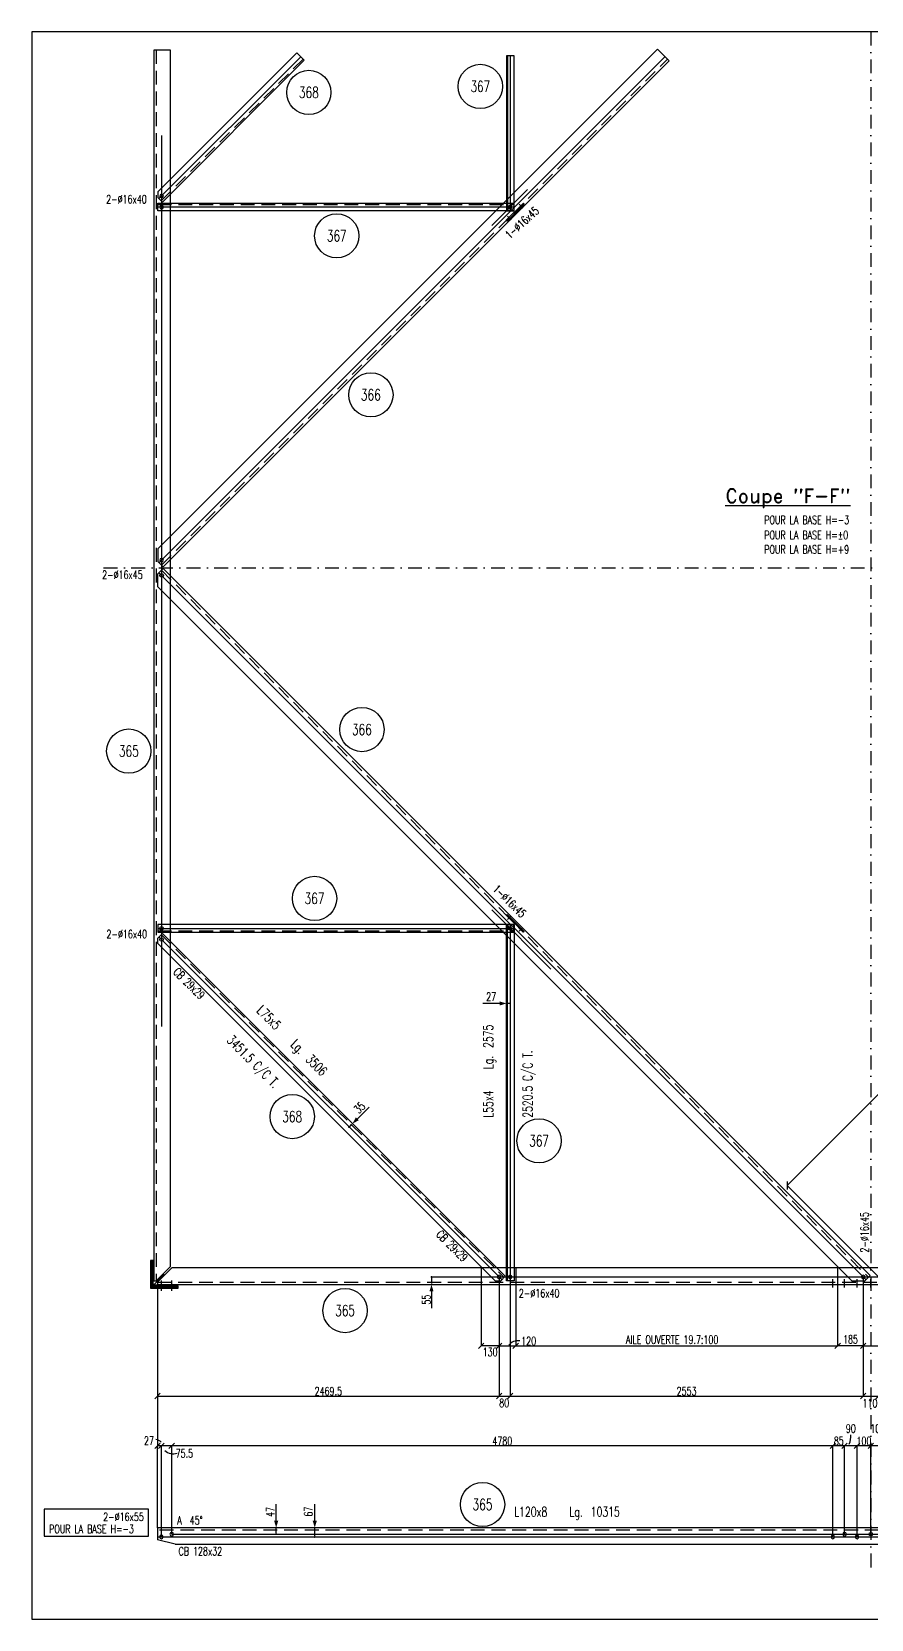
# Model space of a CAD drawing. Extents: x 533388 to 549608, y -20540 to -9060.
# Drawn here: x 533388 to 539458, y -20540 to -9060 of the extents above; entities that cross this region are included whole.
import ezdxf
from ezdxf.enums import TextEntityAlignment as Align

# ---------------------------------------------------------------- set-up
doc = ezdxf.new("R2010")
doc.units = 0
doc.header["$LTSCALE"] = 200
doc.header["$MEASUREMENT"] = 0
doc.linetypes.add('DASHDOT', pattern=[1, 0.5, -0.25, 0, -0.25])
doc.linetypes.add('DASHED', pattern=[0.75, 0.5, -0.25])
doc.layers.get('0').update_dxf_attribs({"linetype": 'CONTINUOUS'})
for name, color, linetype in [('ASSI', 6, 'CONTINUOUS'), ('BOLLINI_1', 7, 'CONTINUOUS'), ('FORI', 2, 'CONTINUOUS'), ('LINEA_ANG', 2, 'CONTINUOUS'), ('LS', 7, 'CONTINUOUS'), ('MZ', 6, 'DASHDOT'), ('QT_MAL', 7, 'CONTINUOUS'), ('QT_MPR', 7, 'CONTINUOUS'), ('TRAT-Y', 7, 'DASHED')]:
    doc.layers.add(name, color=color, linetype=linetype)
doc.styles.add('QUOTE', font='ROMANS8.SHX', dxfattribs={"width": 0.7})
doc.styles.add('RD', font='ROMAND8.SHX', dxfattribs={"width": 0.7})
doc.styles.add('RQL', font='ROMANS8.SHX', dxfattribs={"width": 0.7})
doc.styles.add('RS', font='ROMANS8.shx', dxfattribs={"width": 0.7})
doc.styles.get("Standard").update_dxf_attribs({"font": 'ROMANS8.SHX', "width": 0.7})
doc.dimstyles.new('FRECCE1', dxfattribs={"dimtxt": 60, "dimasz": 6.66, "dimexe": 0, "dimexo": 0, "dimgap": 1, "dimtad": 1, "dimzin": 0, "dimdsep": 46, "dimtxsty": 'RS', "dimblk1": 'QUOTP', "dimblk2": 'QUOTF', "dimsah": 1, "dimcen": 0, "dimclrd": 2, "dimclre": 2, "dimclrt": 7, "dimadec": 0, "dimazin": 0, "dimtfac": 1, "dimtix": 1, "dimtmove": 2, "dimatfit": 3, "dimldrblk": 'QUOTP', "dimfxl": 1, "dimtolj": 1, "dimtzin": 0, "dimarcsym": 0})
doc.dimstyles.new('TRATTO', dxfattribs={"dimscale": 0, "dimtxt": 60, "dimasz": 40, "dimexe": 0, "dimexo": 0, "dimgap": 5, "dimtad": 1, "dimrnd": 0.5, "dimdsep": 46, "dimtxsty": 'RS', "dimblk1": 'OBLIQUE', "dimblk2": 'OBLIQUE', "dimsah": 1, "dimcen": 0.09, "dimclrd": 2, "dimclre": 2, "dimclrt": 7, "dimadec": 0, "dimazin": 0, "dimtfac": 1, "dimtix": 1, "dimtmove": 2, "dimatfit": 3, "dimfxl": 1, "dimtolj": 1, "dimtzin": 0, "dimarcsym": 0})

# ---------------------------------------------------------------- blocks, each defined once
blk = doc.blocks.new('ASSE98')
blk.add_line((0, 0), (1, 0))
at = {"color": 7, "style": 'QUOTE', "width": 0.5, "flags": 1}
for tag, p in [('TI', (1.3831, 6.8273)), ('DI_S', (1.3831, 6.4218)), ('D_S', (1.3831, 6.0209)), ('E_S', (1.3831, 5.6806)), ('NFORI', (1.3645, 5.2979)), ('ALAR', (1.3635, 4.9325)), ('FAM', (1.3775, 4.5465)), ('ALA', (1.3831, 4.1926)), ('DISP2', (1.3831, 3.8497)), ('DISP1', (1.3831, 3.5069)), ('PINZAF', (1.3831, 3.164)), ('PINZAI', (1.3831, 2.8211)), ('TRP', (1.3831, 2.4783)), ('NP', (1.3831, 2.1354)), ('SV', (1.3831, 1.7926)), ('PESO', (1.3831, 1.4497)), ('QUA', (1.3831, 1.1069)), ('LUN', (1.3831, 0.764)), ('PROF', (1.3831, 0.4211)), ('POS', (1.3831, 0.0783))]:
    blk.add_attdef(tag, p, '', height=0.2, dxfattribs=at)
at = {"color": 7, "flags": 1}
for tag, p in [('LAV1', (3.0743, 6.8285)), ('LAV2', (3.0743, 6.4951)), ('LAV3', (3.0743, 6.1618)), ('LAV4', (3.0743, 5.8285)), ('LAV5', (3.0743, 5.4951)), ('LAV6', (3.0743, 5.1618)), ('LAV7', (3.0743, 4.8285)), ('LAV8', (3.0743, 4.4951)), ('LAV9', (3.0743, 4.1618)), ('LAV10', (3.0743, 3.8285))]:
    blk.add_attdef(tag, p, '', height=0.2, dxfattribs=at)
blk = doc.blocks.new('16')
blk.add_circle((0, 0), 1)
blk = doc.blocks.new('_OBLIQUE')
at = {"color": 0, "linetype": 'ByBlock'}
blk.add_line((-0.5, -0.5), (0.5, 0.5), dxfattribs=at)
blk = doc.blocks.new('*D12')
at = {"layer": 'QT_MPR', "color": 2, "lineweight": -2, "transparency": 16777216}
for p, q in [((541386, -14867), (538849, -17404)), ((542074, -15555), (541386, -14867)), ((539510, -18065), (538849, -17404))]:
    blk.add_line(p, q, dxfattribs=at)
at = {"layer": 'QT_MPR', "color": 2, "lineweight": -2, "transparency": 16777216, "xscale": 40, "yscale": 40, "zscale": 40}
for p, rotation in [((541386, -14867), 45.00000000002957), ((538849, -17404), 225.0000000000296)]:
    blk.add_blockref('_OBLIQUE', p, dxfattribs=dict(at, rotation=rotation))
at = {"layer": 'QT_MPR', "color": 7, "transparency": 16777216, "insert": (540079, -16106), "char_height": 60, "attachment_point": 5, "rotation": 45, "style": 'RS'}
blk.add_mtext('\\A1;3588', dxfattribs=at)
blk = doc.blocks.new('xxx')
blk.add_circle((0, 0), 8)
at = {"color": 3, "style": 'RQL', "width": 0.7}
blk.add_attdef('POS', text='', height=4, dxfattribs=at).set_placement((0, 0), align=Align.MIDDLE)
at = {"color": 3, "style": 'RQL', "width": 0.7, "flags": 1}
blk.add_attdef('POS1', (-0.39, -5.42), '', height=2, dxfattribs=at)
at = {"style": 'RQL', "width": 0.7, "flags": 1}
blk.add_attdef('TIPO', (-0.39, -8.66), '', height=2, dxfattribs=at)
blk = doc.blocks.new('*D52')
at = {"layer": 'QT_MPR', "color": 2, "lineweight": -2, "transparency": 16777216}
for p, q in [((539455, -19925), (539455, -19286)), ((539555, -19286), (539455, -19286)), ((539555, -19945), (539555, -19286))]:
    blk.add_line(p, q, dxfattribs=at)
at = {"layer": 'QT_MPR', "color": 2, "lineweight": -2, "transparency": 16777216, "xscale": 40, "yscale": 40, "zscale": 40, "rotation": 180}
blk.add_blockref('_OBLIQUE', (539455, -19286), dxfattribs=at)
at = {"layer": 'QT_MPR', "color": 2, "lineweight": -2, "transparency": 16777216, "xscale": 40, "yscale": 40, "zscale": 40}
blk.add_blockref('_OBLIQUE', (539555, -19286), dxfattribs=at)
at = {"layer": 'QT_MPR', "color": 7, "transparency": 16777216, "insert": (539505, -19161), "char_height": 60, "attachment_point": 5, "style": 'RS'}
blk.add_mtext('\\A1;100', dxfattribs=at)
blk = doc.blocks.new('*D53')
at = {"layer": 'QT_MPR', "color": 2, "lineweight": -2, "transparency": 16777216}
for p, q in [((539355, -19945), (539355, -19286)), ((539455, -19286), (539355, -19286)), ((539455, -19925), (539455, -19286))]:
    blk.add_line(p, q, dxfattribs=at)
at = {"layer": 'QT_MPR', "color": 2, "lineweight": -2, "transparency": 16777216, "xscale": 40, "yscale": 40, "zscale": 40, "rotation": 180}
blk.add_blockref('_OBLIQUE', (539355, -19286), dxfattribs=at)
at = {"layer": 'QT_MPR', "color": 2, "lineweight": -2, "transparency": 16777216, "xscale": 40, "yscale": 40, "zscale": 40}
blk.add_blockref('_OBLIQUE', (539455, -19286), dxfattribs=at)
at = {"layer": 'QT_MPR', "color": 7, "transparency": 16777216, "insert": (539405, -19251), "char_height": 60, "attachment_point": 5, "style": 'RS'}
blk.add_mtext('\\A1;100', dxfattribs=at)
blk = doc.blocks.new('*D54')
at = {"layer": 'QT_MPR', "color": 2, "lineweight": -2, "transparency": 16777216}
for p, q in [((539265, -19925), (539265, -19286)), ((539355, -19286), (539265, -19286)), ((539355, -19945), (539355, -19286))]:
    blk.add_line(p, q, dxfattribs=at)
at = {"layer": 'QT_MPR', "color": 2, "lineweight": -2, "transparency": 16777216, "xscale": 40, "yscale": 40, "zscale": 40, "rotation": 180}
blk.add_blockref('_OBLIQUE', (539265, -19286), dxfattribs=at)
at = {"layer": 'QT_MPR', "color": 2, "lineweight": -2, "transparency": 16777216, "xscale": 40, "yscale": 40, "zscale": 40}
blk.add_blockref('_OBLIQUE', (539355, -19286), dxfattribs=at)
at = {"layer": 'QT_MPR', "color": 7, "transparency": 16777216, "insert": (539310, -19161), "char_height": 60, "attachment_point": 5, "style": 'RS'}
blk.add_mtext('\\A1;90', dxfattribs=at)
blk = doc.blocks.new('*D55')
at = {"layer": 'QT_MPR', "color": 2, "lineweight": -2, "transparency": 16777216}
for p, q in [((539180, -19945), (539180, -19286)), ((539265, -19286), (539180, -19286)), ((539265, -19925), (539265, -19286))]:
    blk.add_line(p, q, dxfattribs=at)
at = {"layer": 'QT_MPR', "color": 2, "lineweight": -2, "transparency": 16777216, "xscale": 40, "yscale": 40, "zscale": 40, "rotation": 180}
blk.add_blockref('_OBLIQUE', (539180, -19286), dxfattribs=at)
at = {"layer": 'QT_MPR', "color": 2, "lineweight": -2, "transparency": 16777216, "xscale": 40, "yscale": 40, "zscale": 40}
blk.add_blockref('_OBLIQUE', (539265, -19286), dxfattribs=at)
at = {"layer": 'QT_MPR', "color": 7, "transparency": 16777216, "insert": (539223, -19251), "char_height": 60, "attachment_point": 5, "style": 'RS'}
blk.add_mtext('\\A1;85', dxfattribs=at)
blk = doc.blocks.new('*D56')
at = {"layer": 'QT_MPR', "color": 2, "lineweight": -2, "transparency": 16777216}
for p, q in [((534400, -19925), (534400, -19286)), ((539180, -19286), (534400, -19286)), ((539180, -19945), (539180, -19286))]:
    blk.add_line(p, q, dxfattribs=at)
at = {"layer": 'QT_MPR', "color": 2, "lineweight": -2, "transparency": 16777216, "xscale": 40, "yscale": 40, "zscale": 40, "rotation": 180}
blk.add_blockref('_OBLIQUE', (534400, -19286), dxfattribs=at)
at = {"layer": 'QT_MPR', "color": 2, "lineweight": -2, "transparency": 16777216, "xscale": 40, "yscale": 40, "zscale": 40}
blk.add_blockref('_OBLIQUE', (539180, -19286), dxfattribs=at)
at = {"layer": 'QT_MPR', "color": 7, "transparency": 16777216, "insert": (536790, -19251), "char_height": 60, "attachment_point": 5, "style": 'RS'}
blk.add_mtext('\\A1;4780', dxfattribs=at)
blk = doc.blocks.new('*D57')
at = {"layer": 'QT_MPR', "color": 2, "lineweight": -2, "transparency": 16777216}
for p, q in [((534325, -19945), (534325, -19286)), ((534400, -19286), (534325, -19286)), ((534400, -19925), (534400, -19286))]:
    blk.add_line(p, q, dxfattribs=at)
at = {"layer": 'QT_MPR', "color": 2, "lineweight": -2, "transparency": 16777216, "xscale": 40, "yscale": 40, "zscale": 40, "rotation": 180}
blk.add_blockref('_OBLIQUE', (534325, -19286), dxfattribs=at)
at = {"layer": 'QT_MPR', "color": 2, "lineweight": -2, "transparency": 16777216, "xscale": 40, "yscale": 40, "zscale": 40}
blk.add_blockref('_OBLIQUE', (534400, -19286), dxfattribs=at)
at = {"layer": 'QT_MPR', "color": 7, "transparency": 16777216, "insert": (534491, -19341), "char_height": 60, "attachment_point": 5, "style": 'RS'}
blk.add_mtext('\\A1;75.5', dxfattribs=at)
blk = doc.blocks.new('*D59')
at = {"layer": 'QT_MPR', "color": 2, "lineweight": -2, "transparency": 16777216}
for p, q in [((534297, -19878), (534297, -19286)), ((534325, -19286), (534297, -19286)), ((534325, -19945), (534325, -19286))]:
    blk.add_line(p, q, dxfattribs=at)
at = {"layer": 'QT_MPR', "color": 2, "lineweight": -2, "transparency": 16777216, "xscale": 40, "yscale": 40, "zscale": 40, "rotation": 180}
blk.add_blockref('_OBLIQUE', (534297, -19286), dxfattribs=at)
at = {"layer": 'QT_MPR', "color": 2, "lineweight": -2, "transparency": 16777216, "xscale": 40, "yscale": 40, "zscale": 40}
blk.add_blockref('_OBLIQUE', (534325, -19286), dxfattribs=at)
at = {"layer": 'QT_MPR', "color": 7, "transparency": 16777216, "insert": (534235, -19249), "char_height": 60, "attachment_point": 5, "style": 'RS'}
blk.add_mtext('\\A1;27', dxfattribs=at)
blk = doc.blocks.new('*D60')
at = {"layer": 'QT_MPR', "color": 2, "lineweight": -2, "transparency": 16777216}
for p, q in [((536767, -18065), (536767, -18926)), ((536847, -18065), (536847, -18926)), ((536767, -18926), (536847, -18926))]:
    blk.add_line(p, q, dxfattribs=at)
at = {"layer": 'QT_MPR', "color": 2, "lineweight": -2, "transparency": 16777216, "xscale": 40, "yscale": 40, "zscale": 40, "rotation": 180}
blk.add_blockref('_OBLIQUE', (536767, -18926), dxfattribs=at)
at = {"layer": 'QT_MPR', "color": 2, "lineweight": -2, "transparency": 16777216, "xscale": 40, "yscale": 40, "zscale": 40}
blk.add_blockref('_OBLIQUE', (536847, -18926), dxfattribs=at)
at = {"layer": 'QT_MPR', "color": 7, "transparency": 16777216, "insert": (536804, -18976), "char_height": 60, "attachment_point": 5, "style": 'RS'}
blk.add_mtext('\\A1;80', dxfattribs=at)
blk = doc.blocks.new('*D61')
at = {"layer": 'QT_MPR', "color": 2, "lineweight": -2, "transparency": 16777216}
for p, q in [((536847, -18065), (536847, -18926)), ((539400, -18065), (539400, -18926)), ((536847, -18926), (539400, -18926))]:
    blk.add_line(p, q, dxfattribs=at)
at = {"layer": 'QT_MPR', "color": 2, "lineweight": -2, "transparency": 16777216, "xscale": 40, "yscale": 40, "zscale": 40, "rotation": 180}
blk.add_blockref('_OBLIQUE', (536847, -18926), dxfattribs=at)
at = {"layer": 'QT_MPR', "color": 2, "lineweight": -2, "transparency": 16777216, "xscale": 40, "yscale": 40, "zscale": 40}
blk.add_blockref('_OBLIQUE', (539400, -18926), dxfattribs=at)
at = {"layer": 'QT_MPR', "color": 7, "transparency": 16777216, "insert": (538123, -18891), "char_height": 60, "attachment_point": 5, "style": 'RS'}
blk.add_mtext('\\A1;2553', dxfattribs=at)
blk = doc.blocks.new('*D62')
at = {"layer": 'QT_MPR', "color": 2, "lineweight": -2, "transparency": 16777216}
for p, q in [((539400, -18065), (539400, -18926)), ((539510, -18065), (539510, -18926)), ((539400, -18926), (539510, -18926))]:
    blk.add_line(p, q, dxfattribs=at)
at = {"layer": 'QT_MPR', "color": 2, "lineweight": -2, "transparency": 16777216, "xscale": 40, "yscale": 40, "zscale": 40, "rotation": 180}
blk.add_blockref('_OBLIQUE', (539400, -18926), dxfattribs=at)
at = {"layer": 'QT_MPR', "color": 2, "lineweight": -2, "transparency": 16777216, "xscale": 40, "yscale": 40, "zscale": 40}
blk.add_blockref('_OBLIQUE', (539510, -18926), dxfattribs=at)
at = {"layer": 'QT_MPR', "color": 7, "transparency": 16777216, "insert": (539449, -18978), "char_height": 60, "attachment_point": 5, "style": 'RS'}
blk.add_mtext('\\A1;110', dxfattribs=at)
blk = doc.blocks.new('*D65')
at = {"layer": 'QT_MPR', "color": 2, "lineweight": -2, "transparency": 16777216}
for p, q in [((534297, -18120), (534297, -18926)), ((536767, -18065), (536767, -18926)), ((534297, -18926), (536767, -18926))]:
    blk.add_line(p, q, dxfattribs=at)
at = {"layer": 'QT_MPR', "color": 2, "lineweight": -2, "transparency": 16777216, "xscale": 40, "yscale": 40, "zscale": 40, "rotation": 180}
blk.add_blockref('_OBLIQUE', (534297, -18926), dxfattribs=at)
at = {"layer": 'QT_MPR', "color": 2, "lineweight": -2, "transparency": 16777216, "xscale": 40, "yscale": 40, "zscale": 40}
blk.add_blockref('_OBLIQUE', (536767, -18926), dxfattribs=at)
at = {"layer": 'QT_MPR', "color": 7, "transparency": 16777216, "insert": (535532, -18891), "char_height": 60, "attachment_point": 5, "style": 'RS'}
blk.add_mtext('\\A1;2469.5', dxfattribs=at)
blk = doc.blocks.new('QUOTP')
at = {"layer": 'ASSI', "color": 2, "const_width": 1.07}
blk.add_lwpolyline([(-0.5, 0, 1), (0.5, 0, 1)], format="xyb", close=True, dxfattribs=at)
blk = doc.blocks.new('QUOTF')
at = {"layer": 'LS', "color": 2}
blk.add_line((7.5, 0), (25.5, 0), dxfattribs=at)
blk.add_solid([(7.5, 2.25), (0, 0), (7.5, -2.25)], dxfattribs=at)
blk = doc.blocks.new('*D67')
at = {"layer": 'QT_MAL', "color": 2, "lineweight": -2, "transparency": 16777216}
blk.add_line((535155, -19918), (535155, -19885), dxfattribs=at)
at = {"layer": 'QT_MAL', "color": 2, "lineweight": -2, "transparency": 16777216, "xscale": 6.66, "yscale": 6.66, "zscale": 6.66}
for name, p, rotation in [('QUOTF', (535155, -19878), 90), ('QUOTP', (535155, -19925), 270)]:
    blk.add_blockref(name, p, dxfattribs=dict(at, rotation=rotation))
at = {"layer": 'QT_MAL', "color": 7, "transparency": 16777216, "insert": (535112, -19764), "char_height": 60, "attachment_point": 5, "rotation": 90, "style": 'RS'}
blk.add_mtext('\\A1;47', dxfattribs=at)
blk = doc.blocks.new('*D68')
at = {"layer": 'QT_MAL', "color": 2, "lineweight": -2, "transparency": 16777216}
blk.add_line((535434, -19938), (535434, -19885), dxfattribs=at)
at = {"layer": 'QT_MAL', "color": 2, "lineweight": -2, "transparency": 16777216, "xscale": 6.66, "yscale": 6.66, "zscale": 6.66}
for name, p, rotation in [('QUOTF', (535434, -19878), 90), ('QUOTP', (535434, -19945), 270)]:
    blk.add_blockref(name, p, dxfattribs=dict(at, rotation=rotation))
at = {"layer": 'QT_MAL', "color": 7, "transparency": 16777216, "insert": (535388, -19762), "char_height": 60, "attachment_point": 5, "rotation": 90, "style": 'RS'}
blk.add_mtext('\\A1;67', dxfattribs=at)
blk = doc.blocks.new('*D69')
at = {"layer": 'LS', "color": 2, "lineweight": -2, "transparency": 16777216}
for p, q in [((536637, -18000), (536637, -18563)), ((536767, -18065), (536767, -18563)), ((536767, -18563), (536637, -18563))]:
    blk.add_line(p, q, dxfattribs=at)
at = {"layer": 'LS', "color": 2, "lineweight": -2, "transparency": 16777216, "xscale": 40, "yscale": 40, "zscale": 40, "rotation": 180}
blk.add_blockref('_OBLIQUE', (536637, -18563), dxfattribs=at)
at = {"layer": 'LS', "color": 2, "lineweight": -2, "transparency": 16777216, "xscale": 40, "yscale": 40, "zscale": 40}
blk.add_blockref('_OBLIQUE', (536767, -18563), dxfattribs=at)
at = {"layer": 'LS', "color": 7, "transparency": 16777216, "insert": (536702, -18608), "char_height": 60, "attachment_point": 5, "style": 'RS'}
blk.add_mtext('\\A1;130', dxfattribs=at)
blk = doc.blocks.new('*D70')
at = {"layer": 'LS', "color": 2, "lineweight": -2, "transparency": 16777216}
for p, q in [((536887, -18000), (536887, -18563)), ((536767, -18065), (536767, -18563)), ((536767, -18563), (536887, -18563))]:
    blk.add_line(p, q, dxfattribs=at)
at = {"layer": 'LS', "color": 2, "lineweight": -2, "transparency": 16777216, "xscale": 40, "yscale": 40, "zscale": 40, "rotation": 180}
blk.add_blockref('_OBLIQUE', (536767, -18563), dxfattribs=at)
at = {"layer": 'LS', "color": 2, "lineweight": -2, "transparency": 16777216, "xscale": 40, "yscale": 40, "zscale": 40}
blk.add_blockref('_OBLIQUE', (536887, -18563), dxfattribs=at)
at = {"layer": 'LS', "color": 7, "transparency": 16777216, "insert": (536981, -18528), "char_height": 60, "attachment_point": 5, "style": 'RS'}
blk.add_mtext('\\A1;120', dxfattribs=at)
blk = doc.blocks.new('*D71')
at = {"layer": 'LS', "color": 2, "lineweight": -2, "transparency": 16777216}
for p, q in [((539215, -18000), (539215, -18563)), ((539400, -18065), (539400, -18563)), ((539400, -18563), (539215, -18563))]:
    blk.add_line(p, q, dxfattribs=at)
at = {"layer": 'LS', "color": 2, "lineweight": -2, "transparency": 16777216, "xscale": 40, "yscale": 40, "zscale": 40, "rotation": 180}
blk.add_blockref('_OBLIQUE', (539215, -18563), dxfattribs=at)
at = {"layer": 'LS', "color": 2, "lineweight": -2, "transparency": 16777216, "xscale": 40, "yscale": 40, "zscale": 40}
blk.add_blockref('_OBLIQUE', (539400, -18563), dxfattribs=at)
at = {"layer": 'LS', "color": 7, "transparency": 16777216, "insert": (539308, -18516), "char_height": 60, "attachment_point": 5, "style": 'RS'}
blk.add_mtext('\\A1;185', dxfattribs=at)
blk = doc.blocks.new('*D72')
at = {"layer": 'LS', "color": 2, "lineweight": -2, "transparency": 16777216}
for p, q in [((539695, -18000), (539695, -18563)), ((539400, -18065), (539400, -18563)), ((539400, -18563), (539695, -18563))]:
    blk.add_line(p, q, dxfattribs=at)
at = {"layer": 'LS', "color": 2, "lineweight": -2, "transparency": 16777216, "xscale": 40, "yscale": 40, "zscale": 40, "rotation": 180}
blk.add_blockref('_OBLIQUE', (539400, -18563), dxfattribs=at)
at = {"layer": 'LS', "color": 2, "lineweight": -2, "transparency": 16777216, "xscale": 40, "yscale": 40, "zscale": 40}
blk.add_blockref('_OBLIQUE', (539695, -18563), dxfattribs=at)
at = {"layer": 'LS', "color": 7, "transparency": 16777216, "insert": (539590, -18612), "char_height": 60, "attachment_point": 5, "style": 'RS'}
blk.add_mtext('\\A1;295', dxfattribs=at)
blk = doc.blocks.new('*D79')
at = {"layer": 'QT_MAL', "color": 2, "lineweight": -2, "transparency": 16777216}
blk.add_line((536278, -18072), (536278, -18113), dxfattribs=at)
at = {"layer": 'QT_MAL', "color": 2, "lineweight": -2, "transparency": 16777216, "xscale": 6.66, "yscale": 6.66, "zscale": 6.66}
for name, p, rotation in [('QUOTF', (536278, -18120), 270), ('QUOTP', (536278, -18065), 90)]:
    blk.add_blockref(name, p, dxfattribs=dict(at, rotation=rotation))
at = {"layer": 'QT_MAL', "color": 7, "transparency": 16777216, "insert": (536241, -18229), "char_height": 60, "attachment_point": 5, "rotation": 90, "style": 'RS'}
blk.add_mtext('\\A1;55', dxfattribs=at)
blk = doc.blocks.new('*D80')
at = {"layer": 'QT_MAL', "color": 2, "lineweight": -2, "transparency": 16777216}
blk.add_line((535687, -16976), (535703, -16961), dxfattribs=at)
at = {"layer": 'QT_MAL', "color": 2, "lineweight": -2, "transparency": 16777216, "xscale": 6.66, "yscale": 6.66, "zscale": 6.66}
for name, p, rotation in [('QUOTF', (535707, -16956), 45.00000000001114), ('QUOTP', (535682, -16981), 225.0000000000111)]:
    blk.add_blockref(name, p, dxfattribs=dict(at, rotation=rotation))
at = {"layer": 'QT_MAL', "color": 7, "transparency": 16777216, "insert": (535758, -16841), "char_height": 60, "attachment_point": 5, "rotation": 45, "style": 'RS'}
blk.add_mtext('\\A1;35', dxfattribs=at)
blk = doc.blocks.new('*D81')
at = {"layer": 'QT_MAL', "color": 2, "lineweight": -2, "transparency": 16777216}
blk.add_line((536840, -16087), (536827, -16087), dxfattribs=at)
at = {"layer": 'QT_MAL', "color": 2, "lineweight": -2, "transparency": 16777216, "xscale": 6.66, "yscale": 6.66, "zscale": 6.66, "rotation": 180}
blk.add_blockref('QUOTF', (536820, -16087), dxfattribs=at)
at = {"layer": 'QT_MAL', "color": 2, "lineweight": -2, "transparency": 16777216, "xscale": 6.66, "yscale": 6.66, "zscale": 6.66}
blk.add_blockref('QUOTP', (536847, -16087), dxfattribs=at)
at = {"layer": 'QT_MAL', "color": 7, "transparency": 16777216, "insert": (536710, -16038), "char_height": 60, "attachment_point": 5, "style": 'RS'}
blk.add_mtext('\\A1;27', dxfattribs=at)
blk = doc.blocks.new('bull')
at = {"style": 'RS', "width": 0.7, "flags": 1}
for tag, p in [('NN', (-12.25, 0)), ('DIAMETRO', (0, -4.86)), ('SERRAGGIO', (0, -9.71)), ('LUNGHEZZA', (0, -14.57)), ('NB', (0, -19.43)), ('TIPO', (0, -24.12)), ('EL', (-0.14, -29))]:
    blk.add_attdef(tag, p, '', height=3, dxfattribs=at)
at = {"style": 'RS', "width": 0.7}
blk.add_attdef('BULLONE', (0, 0), '', height=3, dxfattribs=at)

msp = doc.modelspace()

# ---------------------------------------------------------------- hatches: boundary and pattern name
at = {"layer": 'LS'}
h = msp.add_hatch(dxfattribs=at)
h.set_pattern_fill('_U', color=6, scale=5, angle=45, style=0, pattern_type=0)
h.set_pattern_definition([(45, (-86049.7576, -18928.583), (-3.535533906, 3.535533906), [])])
edge = h.paths.add_edge_path()
edge.add_line((534246.2, -18144.988), (534446.2, -18144.988))
edge.add_line((534446.2, -18144.988), (534446.2, -18130.988))
edge.add_arc((534440.2, -18130.988), 6, 0, 90)
edge.add_line((534440.2, -18124.988), (534278.2, -18124.988))
edge.add_arc((534278.2, -18112.988), 12, 180, 270, ccw=False)
edge.add_line((534266.2, -18112.988), (534266.2, -17950.988))
edge.add_arc((534260.2, -17950.988), 6, 0, 90)
edge.add_line((534260.2, -17944.988), (534246.2, -17944.988))
edge.add_line((534246.2, -17944.988), (534246.2, -18144.988))

# ---------------------------------------------------------------- linework, layer by layer
at = {"layer": 'ASSI', "color": 6}
msp.add_line((534400.085, -19924.88), (544510.051, -19924.88), dxfattribs=at)
at = {"layer": 'LINEA_ANG'}
for p, q in [((534391.2, -9192.388), (534271.2, -9192.388)), ((534271.2, -9192.388), (534271.2, -18093.388)), ((537911.232, -9185.781), (534298.623, -12798.39)), ((535304.836, -9212.72), (534298.623, -10218.933)), ((534331.857, -10291.765), (535357.869, -9265.753)), ((534336.807, -12929.911), (537996.085, -9270.634)), ((534391.2, -17990.388), (534391.2, -9192.388)), ((535357.869, -9265.753), (535304.836, -9212.72)), ((536874.871, -9233.198), (536819.871, -9233.198)), ((536819.871, -9233.198), (536819.871, -10355.198)), ((536874.871, -10355.198), (536874.871, -9233.198)), ((537996.085, -9270.634), (537911.232, -9185.781)), ((534298.623, -10218.933), (534298.623, -10258.531)), ((534298.623, -10258.531), (534331.857, -10291.765)), ((534298.743, -10355.924), (534298.743, -10300.924)), ((534298.743, -10300.924), (536873.743, -10300.924)), ((536873.743, -10300.924), (536873.743, -10355.924)), ((536873.743, -10355.924), (534298.743, -10355.924)), ((536819.871, -10355.198), (536874.871, -10355.198)), ((534298.623, -12798.39), (534298.623, -12891.728)), ((534298.623, -12891.728), (534336.807, -12929.911)), ((534298.623, -12980.514), (534336.807, -12942.331)), ((534336.807, -12942.331), (539449.189, -18054.713)), ((534298.623, -13073.853), (534298.623, -12980.514)), ((539316.96, -18092.189), (534298.623, -13073.853)), ((534298.623, -15613.712), (534331.857, -15580.478)), ((534298.743, -15516.318), (534298.743, -15571.318)), ((536873.743, -15516.318), (534298.743, -15516.318)), ((534298.743, -15571.318), (536873.743, -15571.318)), ((534331.857, -15580.478), (536810.974, -18059.594)), ((536819.871, -18091.988), (536819.871, -15516.988)), ((536819.871, -15516.988), (536874.871, -15516.988)), ((536873.743, -15571.318), (536873.743, -15516.318)), ((536874.871, -15516.988), (536874.871, -18091.988)), ((534298.623, -15653.31), (534298.623, -15613.712)), ((536737.435, -18092.121), (534298.623, -15653.31)), ((534391.2, -17990.388), (534288.2, -18093.388)), ((534400.335, -17999.988), (534297.335, -18102.988)), ((544509.335, -17999.988), (534400.335, -17999.988)), ((534271.2, -18093.388), (534288.2, -18093.388)), ((534297.335, -18102.988), (534297.335, -18119.988)), ((534297.335, -18119.988), (544612.335, -18119.988)), ((536737.435, -18092.121), (536778.447, -18092.121)), ((536810.974, -18059.594), (536778.447, -18092.121)), ((536874.871, -18091.988), (536819.871, -18091.988)), ((539316.96, -18092.189), (539411.712, -18092.189)), ((539449.189, -18054.713), (539411.712, -18092.189)), ((544612.335, -19877.88), (534297.335, -19877.88)), ((534297.335, -19877.88), (534297.335, -19965.88)), ((534425.335, -19997.88), (534297.335, -19965.88)), ((534425.335, -19997.88), (544484.335, -19997.88))]:
    msp.add_line(p, q, dxfattribs=at)
at = {"layer": 'LINEA_ANG', "color": 2}
for p, q in [((536828.871, -9233.198), (536828.871, -10355.198)), ((536828.871, -18091.988), (536828.871, -15516.988))]:
    msp.add_line(p, q, dxfattribs=at)
at = {"layer": 'LS', "color": 6}
for p, q in [((534326.2, -9811.068), (534326.2, -16252.908)), ((536973.068, -10201.726), (536713.595, -10461.199)), ((536938.794, -10334.995), (536911.924, -10308.125)), ((536853.942, -10419.848), (536827.072, -10392.978)), ((537141.584, -15839.031), (536713.595, -15411.043)), ((536853.942, -15452.394), (536827.072, -15479.264)), ((536938.794, -15537.247), (536911.924, -15564.117)), ((534246.2, -18144.988), (534346.2, -18044.988)), ((534324.948, -18166.016), (534324.948, -18090.784)), ((534400.085, -18166.016), (534400.085, -18090.784)), ((536280.283, -18064.988), (542568.283, -18064.988)), ((539180.068, -18139.976), (539180.068, -18080.494)), ((539265.068, -18139.976), (539265.068, -18080.494)), ((539355.068, -18139.976), (539355.068, -18080.494)), ((539455.068, -18139.976), (539455.068, -18080.494)), ((534297.335, -19944.88), (544612.335, -19944.88))]:
    msp.add_line(p, q, dxfattribs=at)
at = {"layer": 'LS', "color": 2}
for p, q in [((536876.871, -18563.142), (539215.259, -18563.142)), ((534297.335, -18925.636), (534297.335, -19285.798))]:
    msp.add_line(p, q, dxfattribs=at)
at = {"layer": 'LS', "color": 8}
msp.add_lwpolyline([(533387.578, -9060.123), (533387.578, -20540.123), (546107.578, -20540.123), (546107.578, -18940.123), (549607.578, -18940.123), (549607.578, -9060.123), (533387.578, -9060.123)], close=True, dxfattribs=at)
at = {"layer": 'LS'}
for points in [[(536942.33, -10300.347), (536819.293, -10423.383), (536824.95, -10429.04), (536947.987, -10306.004)], [(536942.33, -15571.895), (536819.293, -15448.859), (536824.95, -15443.202), (536947.987, -15566.238)]]:
    msp.add_lwpolyline(points, close=True, dxfattribs=at)
at = {"layer": 'LS', "color": 2}
msp.add_lwpolyline([(534246.2, -18144.988), (534446.2, -18144.988), (534446.2, -18130.988, 0.414213562), (534440.2, -18124.988), (534278.2, -18124.988, -0.414213562), (534266.2, -18112.988), (534266.2, -17950.988, 0.414213562), (534260.2, -17944.988), (534246.2, -17944.988)], format="xyb", close=True, dxfattribs=at)
at = {"layer": 'LS', "color": 6}
msp.add_lwpolyline([(533476.57, -19939.138), (534230.711, -19939.138), (534230.711, -19745.228), (533476.57, -19745.228)], close=True, dxfattribs=at)
for centre, radius, start, end in [((536905.408, -18616.447), 90.443, 83.4388307, 139.545667), ((534276.558, -19308.724), 68.682, 46.438321, 82.7758916), ((539190.093, -19222.971), 120.196, 334.9092365, 7.4865623), ((534410.468, -19262.615), 81.893, 223.4086319, 290.7549606)]:
    msp.add_arc(centre, radius, start, end, dxfattribs=at)
at = {"layer": 'MZ'}
for p, q in [((539455.068, -9060.123), (539455.068, -20184.068)), ((533907.283, -12936.121), (544996.494, -12936.121))]:
    msp.add_line(p, q, dxfattribs=at)
at = {"layer": 'TRAT-Y'}
for p, q in [((534288.2, -9192.388), (534288.2, -18093.388)), ((534323.726, -10283.633), (535349.737, -9257.621)), ((534324.786, -12917.891), (537984.064, -9258.613)), ((534298.743, -10309.924), (536873.743, -10309.924)), ((534324.786, -12954.351), (539437.168, -18066.734)), ((534298.743, -15562.318), (536873.743, -15562.318)), ((534323.726, -15588.609), (536802.842, -18067.726)), ((534297.335, -18102.988), (544612.335, -18102.988)), ((544612.335, -19894.88), (534297.335, -19894.88))]:
    msp.add_line(p, q, dxfattribs=at)

# ---------------------------------------------------------------- block references
at = {"layer": 'ASSI'}
for p, xscale, rotation in [((534271.2, -9192.878), 8901, 269.9999999999333), ((534307.109, -12900.213), 5175, 45.00000000002941), ((534307.109, -10267.016), 1451, 44.9999999999884), ((536846.871, -9233.198), 1122, 270), ((536873.871, -10327.924), 2575, 180)]:
    msp.add_blockref('ASSE98', p, dxfattribs=dict(at, xscale=xscale, rotation=rotation))
at = {"layer": 'ASSI', "xscale": 7230, "zscale": 7230, "rotation": 134.9999999999704}
msp.add_blockref('ASSE98', (539419.491, -18084.411), dxfattribs=at)
at = {"layer": 'ASSI', "xscale": 2575}
msp.add_blockref('ASSE98', (534298.871, -15544.318), dxfattribs=at)
at = {"layer": 'ASSI'}
ref = msp.add_blockref('ASSE98', (536786.225, -18084.343), dxfattribs=dict(at, xscale=3506, rotation=135.0000000000111))
ref.add_attrib('PROF', 'L75x5', (535008.205, -16143.688), dxfattribs={"layer": '0', "color": 2, "height": 70, "rotation": -45, "style": 'QUOTE', "width": 0.7})
ref.add_attrib('LUN', '3506', (535362.89, -16498.373), dxfattribs={"layer": '0', "color": 2, "height": 70, "rotation": -45, "style": 'QUOTE', "width": 0.7})
ref.add_attrib('PESO', '3451.5 C/C T.', (534792.537, -16359.356), dxfattribs={"layer": '0', "color": 2, "height": 70, "rotation": -45, "style": 'QUOTE', "width": 0.7})
ref.add_attrib('SV', 'Lg.', (535253.901, -16389.384), dxfattribs={"layer": '0', "color": 2, "height": 70, "rotation": -45, "style": 'QUOTE', "width": 0.7})
ref.add_attrib('LAV1', 'CB 29x29', (536307.066, -17763.02), dxfattribs={"layer": '0', "color": 7, "height": 60, "rotation": 315, "width": 0.7})
ref.add_attrib('LAV2', 'CB 29x29', (534405.426, -15864.769), dxfattribs={"layer": '0', "color": 7, "height": 60, "rotation": 315, "width": 0.7})
ref = msp.add_blockref('ASSE98', (536846.871, -15516.988), dxfattribs=dict(at, xscale=2575, rotation=270))
ref.add_attrib('PROF', 'L55x4', (536723.015, -16913.443), dxfattribs={"layer": '0', "color": 2, "height": 70, "rotation": 90, "style": 'QUOTE', "width": 0.7})
ref.add_attrib('LUN', '2575', (536723.015, -16408.577), dxfattribs={"layer": '0', "color": 2, "height": 70, "rotation": 90, "style": 'QUOTE', "width": 0.7})
ref.add_attrib('PESO', '2520.5 C/C T.', (537008.015, -16913.443), dxfattribs={"layer": '0', "color": 2, "height": 70, "rotation": 90, "style": 'QUOTE', "width": 0.7})
ref.add_attrib('SV', 'Lg.', (536723.015, -16562.71), dxfattribs={"layer": '0', "color": 2, "height": 70, "rotation": 90, "style": 'QUOTE', "width": 0.7})
at = {"layer": 'ASSI', "xscale": 10315, "zscale": 10315}
msp.add_blockref('ASSE98', (534297.335, -18119.988), dxfattribs=at)
at = {"layer": 'ASSI'}
ref = msp.add_blockref('ASSE98', (544612.335, -19877.88), dxfattribs=dict(at, xscale=10315, rotation=180))
ref.add_attrib('PROF', 'L120x8', (536876.085, -19797.88), dxfattribs={"layer": '0', "color": 2, "height": 70, "style": 'QUOTE', "width": 0.7})
ref.add_attrib('LUN', '10315', (537429.951, -19797.88), dxfattribs={"layer": '0', "color": 2, "height": 70, "style": 'QUOTE', "width": 0.7})
ref.add_attrib('SV', 'Lg.', (537275.818, -19797.88), dxfattribs={"layer": '0', "color": 2, "height": 70, "style": 'QUOTE', "width": 0.7})
ref.add_attrib('LAV1', 'CB 128x32', (544103.283, -20079.068), dxfattribs={"layer": '0', "color": 7, "height": 60, "width": 0.7})
ref.add_attrib('LAV2', 'CB 128x32', (534449.283, -20078.068), dxfattribs={"layer": '0', "color": 7, "height": 60, "width": 0.7})
ref.add_attrib('LAV3', 'A  45%%d', (534439.832, -19855.107), dxfattribs={"layer": '0', "color": 254, "height": 60, "width": 0.7})
ref.add_attrib('LAV4', 'A  45%%d', (544259.162, -19860.566), dxfattribs={"layer": '0', "color": 254, "height": 60, "width": 0.7})
at = {"layer": 'BOLLINI_1', "xscale": 20, "yscale": 20, "zscale": 20}
for p, values in [((536631.271, -9455.482), {'POS': '367'}), ((535391.227, -9498.72), {'POS': '368'}), ((535592.537, -10535.826), {'POS': '367'}), ((535839.983, -11685.935), {'POS': '366'}), ((535775.362, -14106.412), {'POS': '366'}), ((534089.017, -14261.99), {'POS': '365'}), ((535432.458, -15327.554), {'POS': '367'}), ((535271.575, -16905.051), {'POS': '368'}), ((537055.631, -17080.643), {'POS': '367'}), ((535652.836, -18307.758), {'POS': '365'}), ((536647.477, -19710.276), {'POS': '365'})]:
    msp.add_blockref('xxx', p, dxfattribs=at).add_auto_attribs(values)
at = {"layer": 'FORI', "yscale": 13, "zscale": 13}
for p, xscale, rotation in [((534326.2, -10247.924), -13, 270.0000000000006), ((534326.2, -10327.924), -13, 270.0000000000006), ((536846.871, -10327.924), -13, 270), ((534326.2, -12881.121), -13, 270.0000000000576), ((534326.2, -12991.121), 13, 269.9999999999424), ((534326.2, -15544.318), 13, 269.9999999999994), ((534326.2, -15624.318), 13, 269.9999999999994), ((536846.871, -15544.318), 13, 270), ((534324.948, -19944.88), -13, 359.9525454839999)]:
    msp.add_blockref('16', p, dxfattribs=dict(at, xscale=xscale, rotation=rotation))
for p, xscale in [((536766.871, -18064.988), -13), ((536846.871, -18064.988), -13), ((539400.068, -18064.988), -13), ((534400.085, -19924.88), -13), ((539180.068, -19944.88), -13), ((539265.068, -19924.88), -13), ((539355.068, -19944.88), -13), ((539455.068, -19924.88), 13)]:
    msp.add_blockref('16', p, dxfattribs=dict(at, xscale=xscale))
at = {"layer": 'LS', "color": 7, "xscale": 20, "yscale": 20, "zscale": 20}
for p, values in [((533925.587, -10301.192), {'BULLONE': '2-%%c16x40                '}), ((533896.474, -13017.158), {'BULLONE': '2-%%c16x45                '}), ((533927.959, -15615.401), {'BULLONE': '2-%%c16x40                '}), ((536909.949, -18212.586), {'BULLONE': '2-%%c16x40                '}), ((533904.165, -19829.407), {'BULLONE': '2-%%c16x55                '})]:
    msp.add_blockref('bull', p, dxfattribs=at).add_auto_attribs(values)
for p, rotation, values in [((536844.106, -10561.656), 42.13928258178505, {'BULLONE': '1-%%c16x45                '}), ((536716.348, -15266.593), 315.5972873498541, {'BULLONE': '1-%%c16x45                '}), ((539439.483, -17888.649), 90, {'BULLONE': '2-%%c16x45                '})]:
    msp.add_blockref('bull', p, dxfattribs=dict(at, rotation=rotation)).add_auto_attribs(values)

# ---------------------------------------------------------------- texts
at = {"layer": 'LS', "color": 3, "style": 'RD'}
msp.add_text('%%UCoupe "F-F"', height=100, dxfattribs=at).set_placement((538854.901, -12433.211, -3346.012), align=Align.MIDDLE)
at = {"layer": 'LS', "color": 7, "style": 'RS', "width": 0.7}
for s, p in [('POUR LA BASE H=-3', (538684.494, -12619.952)), ('POUR LA BASE H=%%P0', (538684.494, -12729.734)), ('POUR LA BASE H=+9', (538684.494, -12833.734)), ('AILE OUVERTE 19.7:100 ', (537684.509, -18547.921)), ('POUR LA BASE H=-3', (533512.882, -19917.616))]:
    msp.add_text(s, height=60, dxfattribs=at).set_placement(p)

# ---------------------------------------------------------------- dimensions: what is measured, and where the dimension line sits
at = {"layer": 'LS'}
for base, p1, p2, picture, middle in [((536636.814, -18563.142), (536766.871, -18064.988), (536636.814, -17999.53), '*D69', (536701.843, -18607.753)), ((536886.871, -18563.142), (536766.871, -18064.988), (536886.871, -17999.988), '*D70', (536980.991, -18528.142)), ((539215.259, -18563.142), (539400.068, -18064.988), (539215.259, -17999.988), '*D71', (539307.663, -18515.985)), ((539694.876, -18563.142), (539400.068, -18064.988), (539694.876, -17999.988), '*D72', (539589.621, -18611.746))]:
    dim = msp.add_linear_dim(base=base, p1=p1, p2=p2, dimstyle='TRATTO', override={"dimscale": 1}, dxfattribs=at)
    dim.commit()
    dim.dimension.update_dxf_attribs({"geometry": picture, "text_midpoint": middle, "dimtype": 160})
at = {"layer": 'QT_MAL'}
dim = msp.add_linear_dim(base=(536819.871, -16087.115), p1=(536846.871, -16087.115), p2=(536819.871, -16087.115), text='27', dimstyle='FRECCE1', dxfattribs=at)
dim.commit()
dim.dimension.update_dxf_attribs({"geometry": '*D81', "text_midpoint": (536709.827, -16038.022), "dimtype": 160})
for base, p1, p2, angle, text, picture, middle in [((535707.233, -16955.854), (535682.485, -16980.602), (535707.233, -16955.854), 45, '35', '*D80', (535757.954, -16841.127)), ((536278.143, -18119.988), (536278.143, -18064.988), (536278.143, -18119.988), 90, '55', '*D79', (536240.932, -18229.239)), ((535154.825, -19877.88), (535154.825, -19924.88), (535154.825, -19877.88), 90, '47', '*D67', (535111.842, -19763.559)), ((535433.623, -19877.88), (535433.623, -19944.88), (535433.623, -19877.88), 90, '67', '*D68', (535387.857, -19761.732))]:
    dim = msp.add_linear_dim(base=base, p1=p1, p2=p2, angle=angle, text=text, dimstyle='FRECCE1', dxfattribs=at)
    dim.commit()
    dim.dimension.update_dxf_attribs({"geometry": picture, "text_midpoint": middle, "dimtype": 160})
at = {"layer": 'QT_MPR'}
dim = msp.add_linear_dim(base=(538849.396, -17404.317), p1=(542073.871, -15554.925), p2=(539510.068, -18064.988), angle=45, text='3588', dimstyle='TRATTO', override={"dimscale": 1}, dxfattribs=at)
dim.commit()
dim.dimension.update_dxf_attribs({"geometry": '*D12', "text_midpoint": (540078.989, -16106.133), "dimtype": 160})
for base, p1, p2, text, picture, middle in [((536766.871, -18925.636), (534297.335, -18119.988), (536766.871, -18064.988), '2469.5', '*D65', (535532.103, -18890.636)), ((536846.871, -18925.636), (536766.871, -18064.988), (536846.871, -18064.988), '80', '*D60', (536803.837, -18976.219)), ((539400.068, -18925.636), (536846.871, -18064.988), (539400.068, -18064.988), '2553', '*D61', (538123.469, -18890.636)), ((539510.068, -18925.636), (539400.068, -18064.988), (539510.068, -18064.988), '110', '*D62', (539448.938, -18977.971)), ((539265.068, -19285.798), (539355.068, -19944.88), (539265.068, -19924.88), '90', '*D54', (539310.068, -19160.798)), ((539455.068, -19285.798), (539555.068, -19944.88), (539455.068, -19924.88), '100', '*D52', (539505.068, -19160.798)), ((534297.335, -19285.798), (534324.948, -19944.88), (534297.335, -19877.88), '27', '*D59', (534235.269, -19248.666)), ((534324.948, -19285.798), (534400.085, -19924.88), (534324.948, -19944.88), '<>.5', '*D57', (534490.617, -19341.298)), ((534400.085, -19285.798), (539180.068, -19944.88), (534400.085, -19924.88), '4780', '*D56', (536790.076, -19250.798)), ((539180.068, -19285.798), (539265.068, -19924.88), (539180.068, -19944.88), '85', '*D55', (539222.568, -19250.798)), ((539355.068, -19285.798), (539455.068, -19924.88), (539355.068, -19944.88), '100', '*D53', (539405.068, -19250.798))]:
    dim = msp.add_linear_dim(base=base, p1=p1, p2=p2, text=text, dimstyle='TRATTO', override={"dimscale": 1}, dxfattribs=at)
    dim.commit()
    dim.dimension.update_dxf_attribs({"geometry": picture, "text_midpoint": middle, "dimtype": 160})

doc.saveas('drawing.dxf')
